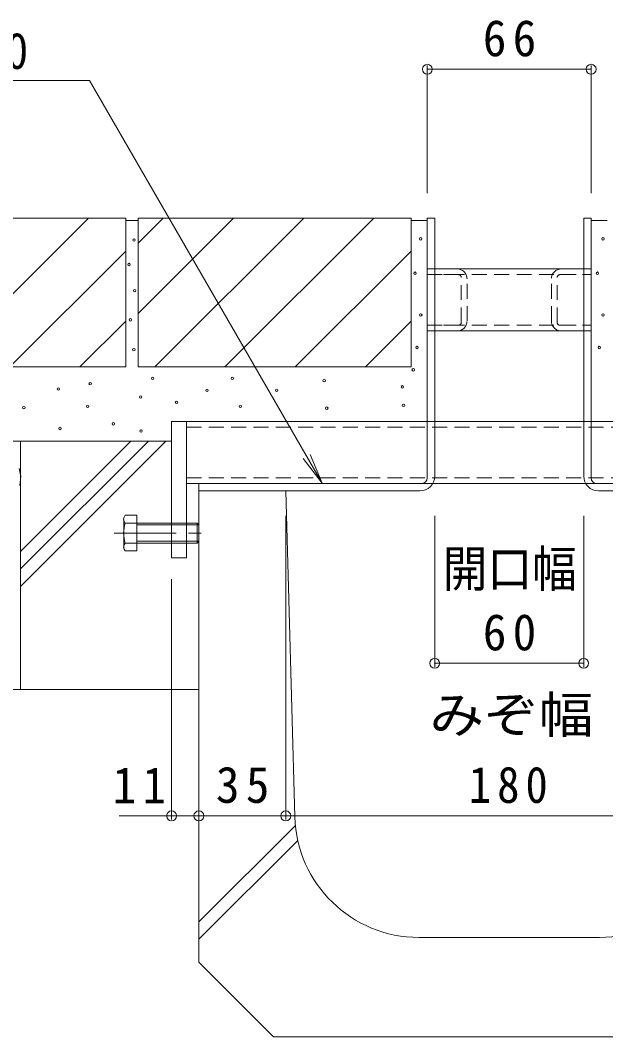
# Model space of a CAD drawing. Units: millimetres at full size, sheet at 1:5. Extents: x -1313 to 1940, y -1318 to 1367.
# Drawn here: x 505.6 to 741.4, y -844.7 to -435 of the extents above; entities that cross this region are included whole.
import ezdxf
from ezdxf.enums import TextEntityAlignment as Align

# ---------------------------------------------------------------- set-up
doc = ezdxf.new("R2010")
doc.units = ezdxf.units.MM
doc.header["$LTSCALE"] = 5
doc.header["$PDMODE"] = 32
doc.header["$PDSIZE"] = 4
doc.linetypes.add('CHAIN1', pattern=[8, 5, -1, 1, -1])
doc.linetypes.add('DASHED1', pattern=[1.8, 1.2, -0.6])
for name, color, linetype, lineweight in [('E-3_寸法', 4, 'Continuous', 5), ('E-4_文字', 7, 'Continuous', 5), ('E-5_建具', 7, 'Continuous', 5), ('E-6_間仕切', 7, 'DASHED1', 5), ('E-8_ハッチ', 7, 'Continuous', 5), ('E-9_記号', 2, 'Continuous', 5), ('E-B_衛生陶器', 134, 'Continuous', 5), ('E-E_見え係り', 2, 'Continuous', 5), ('E-F_断熱材', 6, 'Continuous', 5)]:
    doc.layers.add(name, color=color, linetype=linetype, lineweight=lineweight)
doc.styles.add('ＭＳ ゴシック', font='')
doc.styles.get('ＭＳ ゴシック').set_extended_font_data('MS Gothic')

msp = doc.modelspace()

# ---------------------------------------------------------------- linework, layer by layer
at = {"layer": 'E-3_寸法'}
for p, q in [((672.523, -514.718), (669.523, -514.718)), ((669.523, -619.468), (669.523, -514.718)), ((672.523, -618.718), (672.523, -514.718)), ((732.523, -514.718), (735.523, -514.718)), ((732.523, -618.718), (732.523, -514.718)), ((735.523, -619.468), (735.523, -514.718)), ((667.273, -621.718), (577.523, -621.718)), ((577.523, -624.718), (577.523, -621.718)), ((737.773, -621.718), (827.523, -621.718)), ((666.523, -624.718), (577.523, -624.718)), ((738.523, -624.718), (827.523, -624.718))]:
    msp.add_line(p, q, dxfattribs=at)
for centre, radius, start, end in [((666.523, -618.718), 6, 270, 0), ((667.273, -619.468), 2.25, 270, 0), ((738.523, -618.718), 6, 180, 270), ((737.773, -619.468), 2.25, 180, 270)]:
    msp.add_arc(centre, radius, start, end, dxfattribs=at)
at = {"layer": 'E-4_文字'}
for p, q in [((669.523, -453.218), (669.523, -504.718)), ((669.523, -454.718), (735.523, -454.718)), ((735.523, -453.218), (735.523, -504.718)), ((612.523, -757.207), (612.523, -634.718)), ((672.523, -695.708), (672.523, -634.718)), ((732.523, -695.708), (732.523, -634.718)), ((566.523, -757.207), (566.523, -660.218)), ((672.523, -694.208), (732.523, -694.208)), ((545.362, -755.707), (566.523, -755.707)), ((566.523, -755.707), (577.523, -755.707)), ((577.523, -755.707), (612.523, -755.707)), ((612.523, -755.707), (792.523, -755.707))]:
    msp.add_line(p, q, dxfattribs=at)
for p in [(669.523, -454.718), (735.523, -454.718), (672.523, -694.208), (732.523, -694.208), (566.523, -755.707), (577.523, -755.707), (612.523, -755.707)]:
    msp.add_point(p, dxfattribs=at)
at = {"layer": 'E-5_建具'}
for p, q in [((264.065, -459.199), (533.456, -459.199)), ((627.171, -621.518), (533.456, -459.199)), ((627.171, -621.518), (622.388, -609.97)), ((627.171, -621.518), (619.562, -611.601))]:
    msp.add_line(p, q, dxfattribs=at)
at = {"layer": 'E-6_間仕切'}
for p, q in [((669.523, -537.518), (669.523, -535.218)), ((669.523, -537.518), (669.523, -535.218)), ((669.523, -535.218), (681.523, -535.218)), ((672.523, -535.218), (669.523, -535.218)), ((723.523, -535.218), (732.523, -535.218)), ((735.523, -535.218), (732.523, -535.218)), ((732.523, -535.218), (735.506, -535.218)), ((735.523, -537.518), (735.523, -535.218)), ((735.523, -537.518), (735.523, -535.218)), ((672.523, -537.518), (669.523, -537.518)), ((669.523, -537.518), (735.523, -537.518)), ((682.023, -537.518), (672.523, -537.518)), ((683.223, -556.718), (683.223, -538.718)), ((685.523, -556.218), (685.523, -539.218)), ((719.523, -556.218), (719.523, -539.218)), ((721.823, -556.718), (721.823, -538.718)), ((723.023, -537.518), (732.523, -537.518)), ((732.523, -537.518), (735.523, -537.518)), ((669.523, -557.918), (669.523, -560.218)), ((669.523, -557.918), (669.523, -560.218)), ((672.523, -557.918), (669.523, -557.918)), ((669.523, -557.918), (735.523, -557.918)), ((669.523, -560.218), (672.523, -560.218)), ((672.523, -560.218), (669.523, -560.218)), ((682.023, -557.918), (672.523, -557.918)), ((681.523, -560.218), (672.523, -560.218)), ((723.023, -557.918), (732.523, -557.918)), ((723.523, -560.218), (732.523, -560.218)), ((732.523, -557.918), (735.523, -557.918)), ((735.523, -560.218), (732.523, -560.218)), ((732.523, -560.218), (735.523, -560.218)), ((735.523, -557.918), (735.523, -560.218)), ((735.523, -557.918), (735.523, -560.218))]:
    msp.add_line(p, q, dxfattribs=at)
at = {"layer": 'E-6_間仕切', "linetype": 'Continuous'}
for p, q in [((672.523, -535.218), (732.523, -535.218)), ((672.523, -560.218), (732.523, -560.218))]:
    msp.add_line(p, q, dxfattribs=at)
at = {"layer": 'E-6_間仕切'}
for centre, radius, start, end in [((681.523, -539.218), 4, 0, 90), ((723.523, -539.218), 4, 90, 180), ((682.023, -538.718), 1.2, 0, 90), ((723.023, -538.718), 1.2, 90, 180), ((681.523, -556.218), 4, 270, 0), ((682.023, -556.718), 1.2, 270, 0), ((723.523, -556.218), 4, 180, 270), ((723.023, -556.718), 1.2, 180, 270)]:
    msp.add_arc(centre, radius, start, end, dxfattribs=at)
at = {"layer": 'E-8_ハッチ'}
for p, q in [((572.523, -596.718), (566.523, -596.718)), ((572.523, -651.718), (572.523, -596.718))]:
    msp.add_line(p, q, dxfattribs=at)
at = {"layer": 'E-8_ハッチ', "color": 134}
msp.add_line((572.523, -596.718), (572.523, -621.718), dxfattribs=at)
at = {"layer": 'E-8_ハッチ'}
msp.add_lwpolyline([(566.523, -596.718), (566.523, -651.718), (572.523, -651.718)], dxfattribs=at)
at = {"layer": 'E-9_記号'}
for p, q in [((547.823, -634.518), (552.523, -634.518)), ((552.523, -634.518), (552.523, -648.918)), ((547.223, -647.582), (547.223, -636.382)), ((547.823, -637.718), (566.523, -637.718)), ((552.523, -638.418), (566.523, -638.418)), ((572.523, -637.718), (576.823, -637.718)), ((572.523, -638.418), (577.523, -638.418)), ((576.823, -637.718), (577.523, -638.418)), ((576.823, -637.718), (576.823, -645.718)), ((577.523, -638.418), (577.523, -645.018)), ((566.523, -645.718), (547.823, -645.718)), ((566.523, -645.018), (552.523, -645.018)), ((577.523, -645.018), (572.523, -645.018)), ((576.823, -645.718), (572.523, -645.718)), ((577.523, -645.018), (576.823, -645.718)), ((552.523, -648.918), (547.823, -648.918))]:
    msp.add_line(p, q, dxfattribs=at)
at = {"layer": 'E-9_記号', "linetype": 'DASHED1'}
for p, q in [((572.523, -637.718), (566.523, -637.718)), ((572.523, -638.418), (566.523, -638.418)), ((572.523, -645.018), (566.523, -645.018)), ((572.523, -645.718), (566.523, -645.718))]:
    msp.add_line(p, q, dxfattribs=at)
at = {"layer": 'E-9_記号', "linetype": 'CHAIN1'}
msp.add_line((543.388, -641.718), (580.88, -641.718), dxfattribs=at)
at = {"layer": 'E-9_記号'}
for centre, radius, start, end in [((549.599, -636.118), 2.39, 137.9749, 222.0251), ((560.631, -641.718), 13.418, 162.65606, 197.34394), ((549.599, -647.318), 2.39, 137.9749, 222.0251)]:
    msp.add_arc(centre, radius, start, end, dxfattribs=at)
at = {"layer": 'E-B_衛生陶器'}
for p, q in [((572.523, -596.718), (669.523, -596.718)), ((672.523, -596.718), (732.523, -596.718)), ((735.523, -596.718), (832.523, -596.718)), ((667.273, -621.718), (572.523, -621.718)), ((671.72, -621.718), (733.327, -621.718)), ((737.773, -621.718), (832.523, -621.718))]:
    msp.add_line(p, q, dxfattribs=at)
at = {"layer": 'E-B_衛生陶器', "linetype": 'DASHED1'}
for p, q in [((672.523, -596.718), (669.523, -596.718)), ((732.523, -596.718), (735.523, -596.718)), ((572.523, -599.018), (832.523, -599.018)), ((572.523, -619.418), (832.523, -619.418)), ((667.273, -621.718), (671.72, -621.718)), ((737.773, -621.718), (733.327, -621.718))]:
    msp.add_line(p, q, dxfattribs=at)
at = {"layer": 'E-E_見え係り'}
for p, q in [((548.023, -514.718), (438.023, -514.718)), ((473.023, -574.718), (533.023, -514.718)), ((548.023, -514.718), (548.023, -574.718)), ((548.023, -515.718), (553.023, -515.718)), ((553.023, -514.718), (553.023, -574.718)), ((553.023, -553.15), (591.455, -514.718)), ((553.023, -524.866), (563.171, -514.718)), ((663.023, -514.718), (553.023, -514.718)), ((559.739, -574.718), (619.739, -514.718)), ((588.023, -574.718), (648.023, -514.718)), ((663.023, -514.718), (663.023, -574.718)), ((663.023, -515.718), (669.523, -515.718)), ((735.523, -515.718), (742.023, -515.718)), ((501.308, -574.718), (548.023, -528.003)), ((616.308, -574.718), (663.023, -528.003)), ((529.592, -574.718), (548.023, -556.287)), ((644.592, -574.718), (663.023, -556.287)), ((548.023, -574.718), (438.023, -574.718)), ((663.023, -574.718), (553.023, -574.718)), ((401.223, -604.718), (566.523, -604.718)), ((505.723, -663.242), (564.247, -604.718)), ((505.723, -656.171), (557.176, -604.718)), ((505.723, -649.1), (550.105, -604.718)), ((505.723, -604.718), (505.723, -704.718)), ((505.774, -618.819), (505.155, -615.634)), ((505.41, -622.507), (505.774, -618.819)), ((401.223, -704.718), (505.723, -704.718)), ((577.523, -704.718), (505.723, -704.718))]:
    msp.add_line(p, q, dxfattribs=at)
at = {"layer": 'E-E_見え係り', "color": 7}
for centre in [(551.408, -523.564), (666.834, -523.069), (740.262, -523.069), (549.369, -533.456), (664.588, -536.949), (738.016, -536.949), (551.635, -543.952), (549.898, -555.732), (666.893, -553.789), (740.321, -553.789), (551.308, -567.788), (665.384, -566.918), (738.812, -566.918), (663.858, -575.903), (533.751, -581.482), (558.89, -579.342), (590.983, -579.342), (627.988, -580.251), (520.913, -583.621), (580.82, -584.156), (608.821, -584.156), (659.46, -582.769), (554.076, -586.831), (568.518, -588.97), (659.935, -590.218), (507.007, -591.11), (532.681, -590.575), (594.193, -590.575), (629.027, -591.365), (543.024, -597.666), (521.572, -599.554), (554.2, -600.586)]:
    msp.add_circle(centre, 0.5, dxfattribs=at)
at = {"layer": 'E-F_断熱材'}
for p, q in [((612.523, -624.718), (577.523, -624.718)), ((577.523, -814.718), (577.523, -624.718)), ((616.173, -756.107), (612.523, -624.718)), ((577.523, -798.402), (616.387, -759.538)), ((577.523, -805.473), (617.36, -765.636)), ((738.893, -804.718), (666.154, -804.718)), ((607.523, -844.718), (577.523, -814.718)), ((607.523, -844.718), (797.523, -844.718))]:
    msp.add_line(p, q, dxfattribs=at)
for centre, start, end in [((666.154, -754.718), 181.59114, 270), ((738.893, -754.718), 270, 358.40886)]:
    msp.add_arc(centre, 50, start, end, dxfattribs=at)

# ---------------------------------------------------------------- texts
at = {"layer": 'E-4_文字', "color": 2, "style": 'ＭＳ ゴシック'}
for s, width, p in [('開口幅', 0.9, (675.773, -667.809)), ('みぞ幅', 1.1, (670.382, -726.672))]:
    msp.add_text(s, height=14.66, dxfattribs=dict(at, width=width)).set_placement(p, align=Align.BOTTOM_LEFT)
at = {"layer": 'E-4_文字', "color": 2, "char_height": 14.66, "attachment_point": 7, "style": 'ＭＳ ゴシック'}
for s, insert in [('\\T1.27;\\W0.95;66', (691.898, -449.718)), ('\\T1.27;\\W0.95;60', (691.898, -689.208)), ('\\T1.27;\\W0.95;11', (542.778, -750.707)), ('\\T1.27;\\W0.95;35', (584.398, -750.707)), ('\\T1.27;\\W0.9;180', (686.273, -750.707))]:
    msp.add_mtext(s, dxfattribs=dict(at, insert=insert))
at = {"layer": 'E-5_建具', "color": 2, "insert": (264.06, -456.199), "char_height": 14.66, "attachment_point": 7, "style": 'ＭＳ ゴシック'}
msp.add_mtext('\\T1.25;\\W0.9;枠：BCIT-2EC-1820\\~S=60', dxfattribs=at)

doc.saveas('drawing.dxf')
